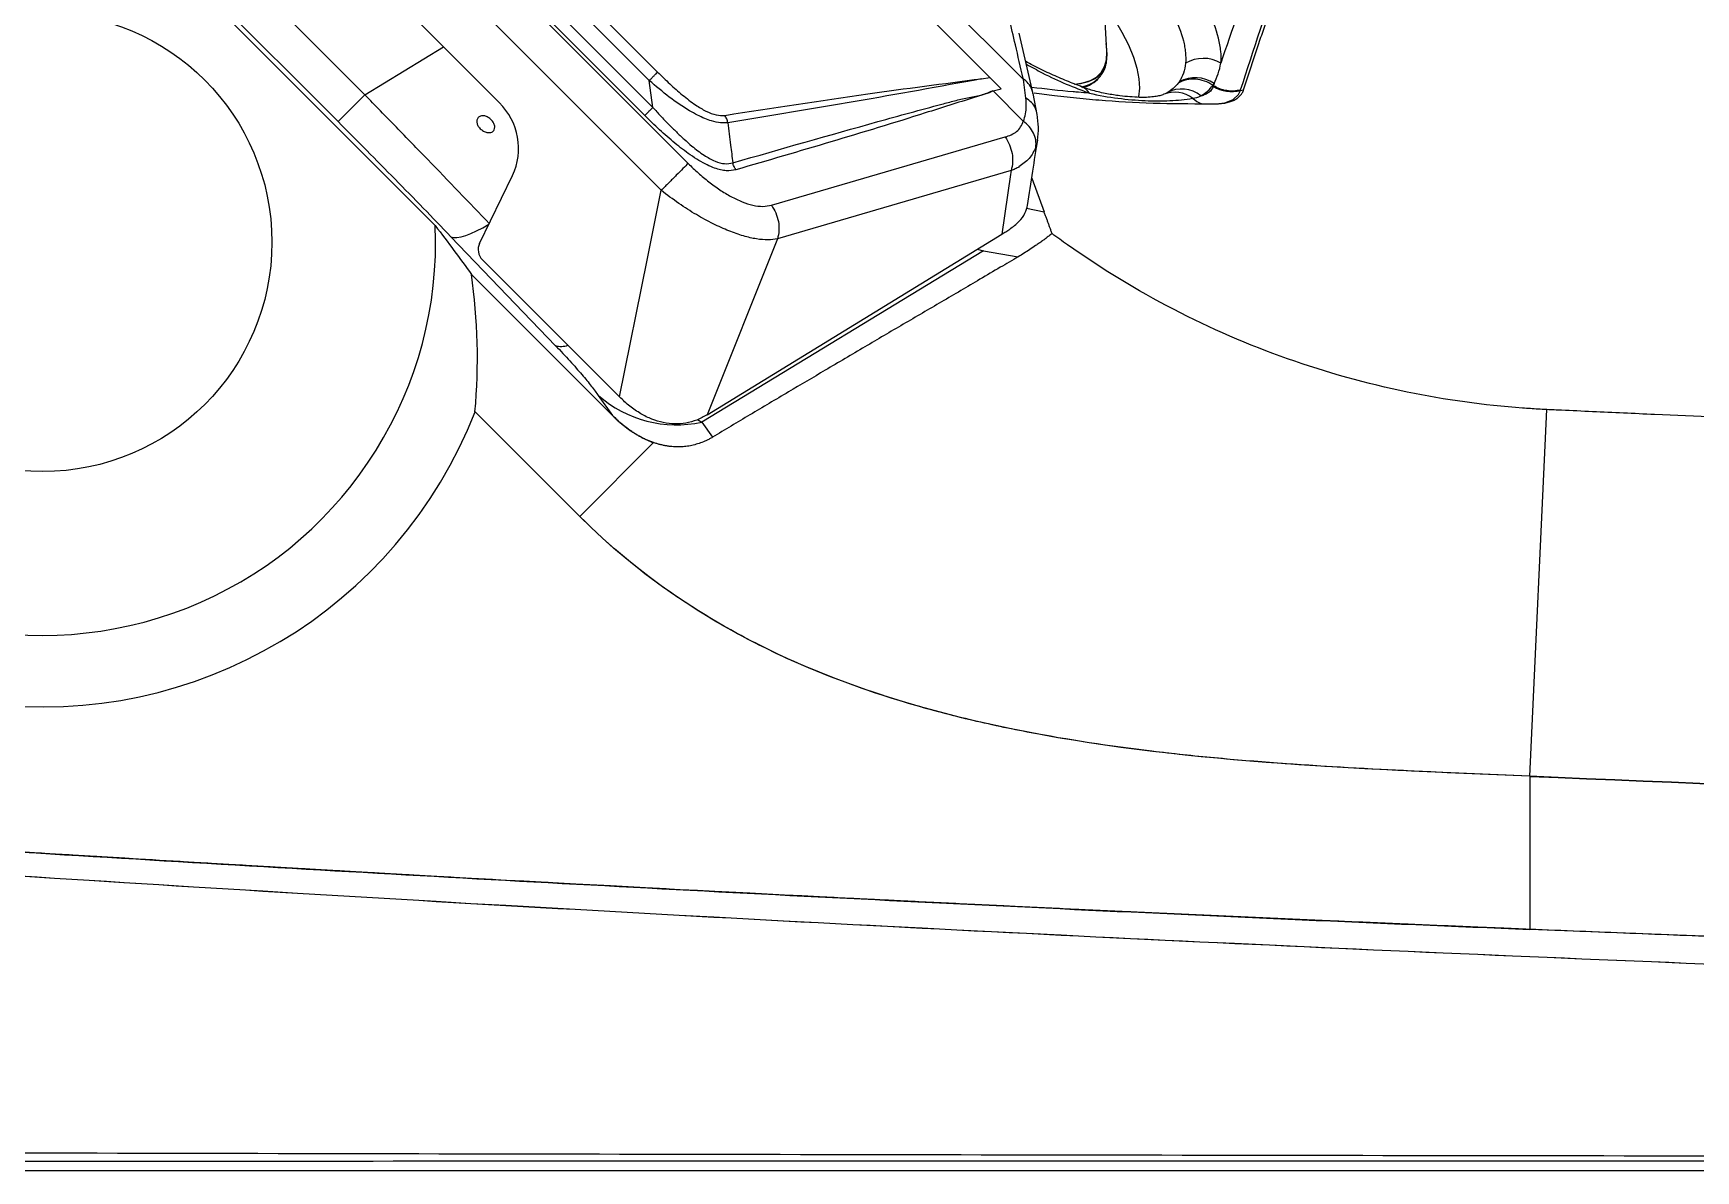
# Model space of a CAD drawing. Extents: x 527 to 611, y 788 to 934.
# Drawn here: x 534.28 to 546.97, y 803.36 to 812.04 of the extents above; entities that cross this region are included whole.
import ezdxf

# ---------------------------------------------------------------- set-up
doc = ezdxf.new("R2010")
doc.units = 0
doc.header["$MEASUREMENT"] = 0
doc.layers.add('1', color=4, linetype='Continuous')
doc.layers.add('GEOMETRY', color=3, linetype='Continuous', lineweight=25)

# ---------------------------------------------------------------- blocks, each defined once
blk = doc.blocks.new('2026_FLAIR')
at = {"layer": 'GEOMETRY'}
for p, q in [((14.771, 8.328), (8.331, 14.771)), ((14.516, 8.342), (8.346, 14.516)), ((7.689, 12.213), (12.213, 7.686)), ((12.007, 7.481), (7.483, 12.008)), ((8.116, 11.944), (11.944, 8.113)), ((8.385, 11.98), (11.98, 8.383)), ((11.882, 8.052), (8.054, 11.882)), ((11.916, 8.319), (8.321, 11.916)), ((8.152, 10.771), (10.771, 8.151)), ((10.282, 7.212), (7.412, 10.082)), ((8.21, 9.744), (9.744, 8.21)), ((8.006, 9.539), (9.54, 8.006)), ((15.409, 8.544), (15.385, 8.963)), ((14.847, 8.217), (14.74, 8.679)), ((9.744, 8.21), (10.346, 8.576)), ((11.944, 8.113), (11.916, 8.319)), ((14.452, 8.332), (14.516, 8.342)), ((14.602, 8.256), (14.516, 8.342)), ((14.542, 8.24), (14.602, 8.256)), ((14.773, 8.326), (14.771, 8.328)), ((14.792, 8.185), (14.773, 8.326)), ((15.351, 8.341), (15.359, 8.35)), ((15.359, 8.35), (15.364, 8.357)), ((16.219, 8.282), (16.224, 8.279)), ((9.54, 8.006), (9.744, 8.21)), ((14.54, 8.239), (14.542, 8.24)), ((14.772, 8.009), (14.542, 8.24)), ((14.877, 8.06), (14.846, 8.22)), ((15.87, 8.226), (15.855, 8.218)), ((16.43, 8.243), (16.454, 8.249)), ((12.849, 7.367), (14.634, 7.888)), ((14.88, 7.862), (14.868, 7.81)), ((14.881, 7.867), (14.88, 7.862)), ((14.679, 7.632), (12.895, 7.111)), ((14.679, 7.632), (14.675, 7.603)), ((10.62, 7.075), (10.872, 7.595)), ((14.675, 7.603), (14.607, 7.147)), ((14.836, 7.574), (14.93, 7.318)), ((11.899, 6.947), (12.007, 7.481)), ((14.796, 7.344), (14.93, 7.318)), ((10.401, 7.127), (11.201, 6.295)), ((10.401, 7.127), (11.201, 6.295)), ((12.357, 5.768), (14.607, 7.147)), ((12.895, 7.111), (12.357, 5.768)), ((14.467, 7.02), (12.317, 5.712)), ((14.42, 7.032), (14.467, 7.02)), ((14.467, 7.02), (14.733, 6.974)), ((10.643, 6.951), (11.689, 5.905)), ((11.689, 5.905), (11.899, 6.947)), ((11.636, 5.762), (10.559, 6.839)), ((11.527, 5.915), (11.636, 5.762)), ((10.586, 5.791), (11.385, 4.993)), ((12.317, 5.712), (12.398, 5.597)), ((18.638, 3.01), (18.77, 5.808)), ((11.385, 4.993), (11.948, 5.556)), ((11.385, 4.993), (11.948, 5.556)), ((18.638, 3.01), (18.638, 1.842)), ((81.522, 0), (2.898, 0))]:
    blk.add_line(p, q, dxfattribs=at)
at = {"layer": 'GEOMETRY', "flags": 128}
for points in [[(15.388, 8.909), (15.397, 8.895), (15.466, 8.789), (15.525, 8.687), (15.574, 8.59), (15.612, 8.498), (15.639, 8.412), (15.654, 8.332), (15.659, 8.26), (15.651, 8.195), (15.65, 8.191)], [(15.162, 8.292), (15.209, 8.296), (15.27, 8.311), (15.32, 8.335), (15.36, 8.368), (15.389, 8.409), (15.407, 8.46), (15.413, 8.518), (15.408, 8.584), (15.405, 8.602)], [(15.164, 8.292), (15.227, 8.3), (15.284, 8.318), (15.331, 8.345), (15.367, 8.381), (15.392, 8.425), (15.406, 8.478), (15.409, 8.539), (15.409, 8.544)], [(16.311, 8.148), (16.373, 8.173), (16.416, 8.213), (16.43, 8.243), (16.43, 8.243), (16.43, 8.243)], [(10.401, 7.127), (10.422, 7.121), (10.448, 7.121), (10.479, 7.126), (10.515, 7.136), (10.555, 7.151), (10.598, 7.171), (10.646, 7.196), (10.691, 7.222)], [(12.285, 5.732), (12.317, 5.712), (12.317, 5.712), (12.317, 5.712)]]:
    blk.add_lwpolyline(points, dxfattribs=at)
at = {"layer": 'GEOMETRY'}
blk.add_circle((7.285, 7.085), 1.75, dxfattribs=at)
for centre, radius, start, end in [((7.285, 7.085), 3.546, 111.3956, 338.6046), ((7.285, 7.085), 3, 87.5617, 2.4385), ((16.146, 8.22), 0.268, 59.9023, 120.4479), ((15.173, 8.159), 0.121, 31.5884, 70.3277), ((15.184, 8.501), 0.231, 277.5505, 319.2949), ((15.18, 8.487), 0.225, 281.0283, 319.5149), ((15.98, 8.024), 0.23, 50.3495, 118.5653), ((16.085, 8.09), 0.251, 54.9426, 118.9648), ((16.364, 8.499), 0.265, 237.6767, 284.4601), ((15.929, 8.007), 0.223, 52.5369, 112.0275), ((16.194, 8.325), 0.192, 227.4508, 252.2858), ((11.243, 6.444), 0.154, 254.0838, 289.6185), ((12.124, 6.599), 0.907, 228.8652, 282.2481), ((42.21, 551.252), 548.749, 267.53808, 268.26138)]:
    blk.add_arc(centre, radius, start, end, dxfattribs=at)
for centre, major_axis, ratio, start_param, end_param in [((10.417, 7.815), (0.457, -0.215), 0.961512, 6.271745, 7.494636), ((10.707, 7.024), (-0.0422, 0.0955), 0.91865, 0.661927, 1.968951), ((6.079, 5.879), (3.311, 3.311), 0.931411, 5.442777, 5.676007)]:
    blk.add_ellipse(centre, major_axis=major_axis, ratio=ratio, start_param=start_param, end_param=end_param, dxfattribs=at)
for points, knots in [([(16.454, 8.249), (16.461, 8.269), (16.474, 8.31), (16.494, 8.371), (16.514, 8.432), (16.534, 8.494), (16.555, 8.556), (16.576, 8.618), (16.597, 8.68), (16.618, 8.742), (16.64, 8.805), (16.662, 8.867), (16.684, 8.93), (16.706, 8.993), (16.729, 9.057), (16.752, 9.12), (16.775, 9.184), (16.798, 9.248), (16.822, 9.312), (16.845, 9.376), (16.869, 9.44), (16.894, 9.505), (16.918, 9.569), (16.943, 9.634), (16.968, 9.699), (16.993, 9.764), (17.018, 9.83), (17.044, 9.895), (17.07, 9.961), (17.096, 10.027), (17.122, 10.093), (17.149, 10.159), (17.175, 10.226), (17.202, 10.292), (17.229, 10.359), (17.257, 10.426), (17.316, 10.571), (17.41, 10.796), (17.542, 11.104), (17.679, 11.416), (17.794, 11.674), (17.885, 11.875), (17.951, 12.018), (18.017, 12.163), (18.085, 12.308), (18.154, 12.455), (18.223, 12.602), (18.294, 12.751), (18.366, 12.901), (18.415, 13.002), (18.439, 13.052)], [0, 0, 0, 0, 0.014606, 0.029194, 0.043764, 0.058316, 0.07285, 0.087365, 0.101863, 0.116341, 0.130802, 0.145244, 0.159667, 0.174072, 0.188458, 0.202825, 0.217174, 0.231504, 0.245814, 0.260106, 0.274379, 0.288633, 0.302868, 0.317083, 0.331279, 0.345456, 0.359613, 0.373751, 0.387869, 0.401968, 0.416047, 0.430107, 0.444146, 0.458166, 0.472166, 0.486146, 0.500106, 0.562854, 0.625431, 0.687833, 0.750053, 0.777681, 0.805347, 0.833051, 0.860791, 0.888567, 0.916377, 0.94422, 0.972094, 1, 1, 1, 1]), ([(16.431, 8.247), (16.624, 8.856), (16.858, 9.507), (17.271, 10.544), (17.419, 10.9), (17.657, 11.45), (17.739, 11.635), (17.908, 12.012), (17.995, 12.203), (18.085, 12.396)], [0, 0, 0, 0, 0.5, 0.5, 0.75, 0.75, 0.875, 0.875, 1, 1, 1, 1]), ([(16.28, 8.452), (16.283, 8.48), (16.283, 8.51), (16.278, 8.558), (16.276, 8.574), (16.27, 8.607), (16.266, 8.624), (16.245, 8.711), (16.217, 8.786), (16.16, 8.904), (16.138, 8.945), (16.102, 9.008), (16.089, 9.029), (16.062, 9.072), (16.048, 9.094), (15.975, 9.203), (15.908, 9.292), (15.794, 9.43), (15.754, 9.476), (15.691, 9.547), (15.67, 9.571), (15.626, 9.618), (15.603, 9.641), (15.49, 9.759), (15.393, 9.853), (15.265, 9.97), (15.239, 9.994), (15.187, 10.041), (15.16, 10.064), (15.079, 10.134), (15.025, 10.18), (14.86, 10.316), (14.747, 10.403), (14.603, 10.509), (14.575, 10.53), (14.517, 10.572), (14.487, 10.593), (14.4, 10.653), (14.343, 10.692), (14.171, 10.806), (14.057, 10.876), (13.916, 10.958), (13.888, 10.973), (13.833, 11.004), (13.805, 11.019), (13.723, 11.063), (13.669, 11.09), (13.512, 11.167), (13.412, 11.21), (13.292, 11.255), (13.268, 11.264), (13.221, 11.28), (13.199, 11.287), (13.132, 11.307), (13.089, 11.319), (13.006, 11.337), (12.967, 11.344), (12.911, 11.352), (12.892, 11.353), (12.856, 11.356), (12.839, 11.357), (12.754, 11.358), (12.696, 11.349), (12.621, 11.323), (12.599, 11.312), (12.569, 11.293), (12.559, 11.286), (12.546, 11.274), (12.539, 11.268), (12.532, 11.261), (12.529, 11.257), (12.527, 11.255), (12.526, 11.254), (12.525, 11.253)], [0, 0, 0, 0, 0.03125, 0.03125, 0.046875, 0.046875, 0.0625, 0.0625, 0.125, 0.125, 0.15625, 0.15625, 0.171875, 0.171875, 0.1875, 0.1875, 0.25, 0.25, 0.28125, 0.28125, 0.296875, 0.296875, 0.3125, 0.3125, 0.375, 0.375, 0.390625, 0.390625, 0.40625, 0.40625, 0.4375, 0.4375, 0.5, 0.5, 0.515625, 0.515625, 0.53125, 0.53125, 0.5625, 0.5625, 0.625, 0.625, 0.640625, 0.640625, 0.65625, 0.65625, 0.6875, 0.6875, 0.75, 0.75, 0.765625, 0.765625, 0.78125, 0.78125, 0.8125, 0.8125, 0.84375, 0.84375, 0.859375, 0.859375, 0.875, 0.875, 0.9375, 0.9375, 0.96875, 0.96875, 0.984375, 0.984375, 0.992187, 0.996094, 0.998047, 0.998047, 1, 1, 1, 1]), ([(12.596, 10.996), (12.624, 11.028), (12.661, 11.051), (12.751, 11.082), (12.804, 11.089), (12.881, 11.088), (12.897, 11.087), (12.929, 11.084), (12.946, 11.083), (12.997, 11.076), (13.033, 11.069), (13.108, 11.051), (13.146, 11.041), (13.207, 11.022), (13.228, 11.015), (13.27, 11), (13.292, 10.992), (13.401, 10.951), (13.492, 10.911), (13.634, 10.841), (13.683, 10.816), (13.757, 10.776), (13.782, 10.762), (13.833, 10.734), (13.858, 10.72), (13.985, 10.646), (14.088, 10.581), (14.244, 10.478), (14.297, 10.443), (14.376, 10.388), (14.402, 10.369), (14.455, 10.331), (14.481, 10.312), (14.611, 10.217), (14.713, 10.137), (14.863, 10.015), (14.913, 9.973), (14.987, 9.91), (15.011, 9.889), (15.059, 9.847), (15.082, 9.825), (15.199, 9.72), (15.287, 9.635), (15.39, 9.528), (15.411, 9.507), (15.451, 9.464), (15.471, 9.443), (15.529, 9.379), (15.565, 9.337), (15.669, 9.212), (15.73, 9.132), (15.797, 9.033), (15.81, 9.013), (15.835, 8.974), (15.847, 8.955), (15.88, 8.898), (15.9, 8.861), (15.952, 8.754), (15.978, 8.686), (15.998, 8.607), (16.001, 8.592), (16.006, 8.562), (16.008, 8.547), (16.012, 8.504), (16.013, 8.477), (16.01, 8.451)], [0, 0, 0, 0, 0.0625, 0.0625, 0.125, 0.125, 0.140625, 0.140625, 0.15625, 0.15625, 0.1875, 0.1875, 0.21875, 0.21875, 0.234375, 0.234375, 0.25, 0.25, 0.3125, 0.3125, 0.34375, 0.34375, 0.359375, 0.359375, 0.375, 0.375, 0.4375, 0.4375, 0.46875, 0.46875, 0.484375, 0.484375, 0.5, 0.5, 0.5625, 0.5625, 0.59375, 0.59375, 0.609375, 0.609375, 0.625, 0.625, 0.6875, 0.6875, 0.703125, 0.703125, 0.71875, 0.71875, 0.75, 0.75, 0.8125, 0.8125, 0.828125, 0.828125, 0.84375, 0.84375, 0.875, 0.875, 0.9375, 0.9375, 0.953125, 0.953125, 0.96875, 0.96875, 1, 1, 1, 1]), ([(14.772, 8.334), (14.751, 8.42), (14.716, 8.573), (14.68, 8.726), (14.664, 8.793)], [0, 0, 0, 0, 0.56, 1, 1, 1, 1]), ([(11.98, 8.383), (12.011, 8.353), (12.072, 8.292), (12.169, 8.207), (12.262, 8.136), (12.349, 8.083), (12.429, 8.051), (12.472, 8.052), (12.493, 8.053)], [0, 0, 0, 0, 0.187072, 0.373689, 0.559995, 0.705553, 0.85283, 1, 1, 1, 1]), ([(15.214, 8.275), (15.21, 8.276), (15.17, 8.289), (15.088, 8.322), (14.97, 8.373), (14.87, 8.421), (14.809, 8.454), (14.79, 8.465)], [0, 0, 0, 0, 0.03469, 0.311261, 0.590143, 0.870447, 1, 1, 1, 1]), ([(14.795, 8.443), (14.836, 8.421), (14.939, 8.364), (15.101, 8.289), (15.218, 8.245), (15.276, 8.223)], [0, 0, 0, 0, 0.244844, 0.622915, 1, 1, 1, 1]), ([(15.364, 8.359), (15.371, 8.368), (15.388, 8.391), (15.401, 8.424), (15.405, 8.448), (15.406, 8.454)], [0, 0, 0, 0, 0.329435, 0.842661, 1, 1, 1, 1]), ([(16.01, 8.451), (16.008, 8.424), (16.003, 8.399), (15.987, 8.352), (15.976, 8.33), (15.963, 8.31)], [0, 0, 0, 0, 0.5, 0.5, 1, 1, 1, 1]), ([(16.229, 8.296), (16.241, 8.32), (16.251, 8.345), (16.268, 8.397), (16.275, 8.424), (16.28, 8.452)], [0, 0, 0, 0, 0.5, 0.5, 1, 1, 1, 1]), ([(12.516, 7.997), (12.498, 7.996), (12.461, 7.994), (12.399, 8.007), (12.339, 8.029), (12.283, 8.055), (12.191, 8.105), (12.065, 8.192), (11.966, 8.276), (11.916, 8.319)], [0, 0, 0, 0, 0.114828, 0.233664, 0.317348, 0.406089, 0.500977, 0.744712, 1, 1, 1, 1]), ([(12.493, 8.053), (12.856, 8.109), (13.504, 8.21), (14.162, 8.295), (14.451, 8.333)], [0, 0, 0, 0, 0.560011, 1, 1, 1, 1]), ([(14.453, 8.331), (14.132, 8.273), (13.491, 8.156), (12.841, 8.05), (12.516, 7.997)], [0, 0, 0, 0, 0.500104, 1, 1, 1, 1]), ([(14.771, 8.328), (14.771, 8.328), (14.77, 8.329), (14.77, 8.33), (14.769, 8.331), (14.769, 8.333), (14.77, 8.334), (14.771, 8.334), (14.772, 8.334)], [0, 0, 0, 0, 0.106751, 0.213208, 0.330979, 0.468841, 0.737254, 1, 1, 1, 1]), ([(14.845, 8.219), (14.843, 8.229), (14.837, 8.257), (14.812, 8.298), (14.785, 8.322), (14.772, 8.334)], [0, 0, 0, 0, 0.238596, 0.619496, 1, 1, 1, 1]), ([(15.276, 8.223), (15.248, 8.225), (15.207, 8.228), (15.058, 8.24), (14.94, 8.254), (14.836, 8.266)], [0, 0, 0, 0, 0.1880369, 0.2766119, 1, 1, 1, 1]), ([(15.845, 8.214), (15.842, 8.212), (15.832, 8.207), (15.807, 8.201), (15.766, 8.194), (15.716, 8.19), (15.656, 8.19), (15.587, 8.194), (15.504, 8.202), (15.409, 8.217), (15.308, 8.239), (15.241, 8.262), (15.211, 8.273)], [0, 0, 0, 0, 0.039058, 0.146512, 0.246698, 0.353883, 0.443649, 0.545801, 0.645935, 0.766344, 0.894916, 1, 1, 1, 1]), ([(15.954, 8.298), (15.943, 8.284), (15.931, 8.271), (15.903, 8.247), (15.887, 8.236), (15.87, 8.226)], [0, 0, 0, 0, 0.5, 0.5, 1, 1, 1, 1]), ([(16.219, 8.282), (16.2, 8.296), (16.178, 8.307), (16.133, 8.322), (16.11, 8.327), (16.063, 8.33), (16.04, 8.328), (15.995, 8.318), (15.973, 8.309), (15.954, 8.298)], [0, 0, 0, 0, 0.25, 0.25, 0.5, 0.5, 0.75, 0.75, 1, 1, 1, 1]), ([(16.127, 8.201), (16.146, 8.212), (16.163, 8.225), (16.194, 8.252), (16.207, 8.267), (16.219, 8.282)], [0, 0, 0, 0, 0.5, 0.5, 1, 1, 1, 1]), ([(16.222, 8.275), (16.216, 8.256), (16.205, 8.241), (16.181, 8.222), (16.172, 8.217), (16.151, 8.207), (16.14, 8.204), (16.127, 8.201)], [0, 0, 0, 0, 0.5, 0.5, 0.75, 0.75, 1, 1, 1, 1]), ([(16.431, 8.247), (16.397, 8.238), (16.36, 8.236), (16.289, 8.247), (16.254, 8.26), (16.224, 8.279)], [0, 0, 0, 0, 0.5, 0.5, 1, 1, 1, 1]), ([(10.697, 7.226), (10.541, 7.388), (10.383, 7.552), (10.145, 7.798), (10.065, 7.88), (9.905, 8.045), (9.824, 8.128), (9.744, 8.21)], [0, 0, 0, 0, 0.5, 0.5, 0.75, 0.75, 1, 1, 1, 1]), ([(12.554, 7.691), (12.923, 7.797), (13.454, 7.949), (14.019, 8.104), (14.247, 8.164), (14.345, 8.19), (14.449, 8.204), (14.509, 8.229), (14.538, 8.241)], [0, 0, 0, 0, 0.559957, 0.806347, 0.854751, 0.903289, 0.952043, 1, 1, 1, 1]), ([(14.54, 8.239), (14.535, 8.237), (14.491, 8.216), (14.315, 8.165), (13.673, 7.957), (13.062, 7.779), (12.578, 7.638)], [0, 0, 0, 0, 0.007721, 0.074655, 0.266185, 1, 1, 1, 1]), ([(14.773, 8.009), (14.779, 8.027), (14.791, 8.064), (14.796, 8.123), (14.793, 8.164), (14.792, 8.185)], [0, 0, 0, 0, 0.329137, 0.650204, 1, 1, 1, 1]), ([(14.877, 8.061), (14.874, 8.077), (14.867, 8.109), (14.837, 8.152), (14.807, 8.174), (14.792, 8.185)], [0, 0, 0, 0, 0.31467, 0.663071, 1, 1, 1, 1]), ([(14.854, 8.225), (14.906, 8.218), (15.02, 8.202), (15.202, 8.183), (15.468, 8.16), (15.81, 8.142), (16.098, 8.142), (16.24, 8.142)], [0, 0, 0, 0, 0.119656, 0.266004, 0.409866, 0.708438, 1, 1, 1, 1]), ([(15.276, 8.223), (15.35, 8.205), (15.423, 8.193), (15.565, 8.175), (15.635, 8.169), (15.734, 8.164), (15.767, 8.164), (15.83, 8.163), (15.861, 8.164), (15.951, 8.168), (16.009, 8.174), (16.064, 8.183)], [0, 0, 0, 0, 0.25, 0.25, 0.5, 0.5, 0.625, 0.625, 0.75, 0.75, 1, 1, 1, 1]), ([(15.866, 8.223), (15.865, 8.222), (15.859, 8.219), (15.851, 8.216), (15.845, 8.214)], [0, 0, 0, 0, 0.228466, 1, 1, 1, 1]), ([(16.24, 8.142), (16.243, 8.142), (16.251, 8.142), (16.261, 8.142), (16.271, 8.143), (16.281, 8.144), (16.291, 8.145), (16.301, 8.146), (16.31, 8.147), (16.328, 8.151), (16.354, 8.157), (16.383, 8.169), (16.408, 8.185), (16.425, 8.2), (16.437, 8.214), (16.444, 8.225), (16.45, 8.236), (16.453, 8.245), (16.454, 8.249)], [0, 0, 0, 0, 0.03128, 0.062507, 0.093691, 0.124843, 0.155973, 0.187091, 0.218208, 0.249335, 0.374154, 0.498693, 0.624101, 0.749325, 0.812069, 0.8747, 0.937312, 1, 1, 1, 1]), ([(16.43, 8.243), (16.43, 8.243), (16.43, 8.243), (16.43, 8.243), (16.431, 8.244), (16.431, 8.245), (16.432, 8.247)], [-0.00000006, -0.00000006, -0.00000006, -0.00000006, 0, 0, 0, 0.0003041348, 0.0003041348, 0.0003041348, 0.0003041348]), ([(9.54, 8.006), (9.613, 7.932), (9.686, 7.859), (9.831, 7.712), (9.903, 7.639), (10.047, 7.492), (10.119, 7.419), (10.261, 7.273), (10.331, 7.2), (10.401, 7.127)], [0, 0, 0, 0, 0.25, 0.25, 0.5, 0.5, 0.75, 0.75, 1, 1, 1, 1]), ([(9.54, 8.006), (9.613, 7.932), (9.686, 7.859), (9.831, 7.712), (9.903, 7.639), (10.047, 7.492), (10.119, 7.419), (10.261, 7.273), (10.331, 7.2), (10.401, 7.127)], [0, 0, 0, 0, 0.25, 0.25, 0.5, 0.5, 0.75, 0.75, 1, 1, 1, 1]), ([(10.67, 7.924), (10.665, 7.926), (10.661, 7.928), (10.652, 7.932), (10.648, 7.934), (10.639, 7.94), (10.635, 7.943), (10.628, 7.949), (10.624, 7.953), (10.614, 7.964), (10.609, 7.972), (10.602, 7.989), (10.6, 7.998), (10.599, 8.01), (10.6, 8.014), (10.601, 8.021), (10.602, 8.024), (10.605, 8.031), (10.607, 8.034), (10.612, 8.039), (10.615, 8.041), (10.621, 8.045), (10.625, 8.046), (10.632, 8.049), (10.636, 8.049), (10.644, 8.05), (10.648, 8.05), (10.657, 8.049), (10.662, 8.048), (10.67, 8.045), (10.675, 8.043), (10.684, 8.039), (10.688, 8.037), (10.701, 8.028), (10.708, 8.022), (10.718, 8.01), (10.721, 8.006), (10.726, 7.998), (10.729, 7.994), (10.732, 7.986), (10.734, 7.982), (10.736, 7.973), (10.736, 7.969), (10.737, 7.957), (10.735, 7.95), (10.731, 7.94), (10.729, 7.937), (10.724, 7.932), (10.721, 7.93), (10.715, 7.926), (10.711, 7.925), (10.704, 7.922), (10.7, 7.922), (10.688, 7.921), (10.679, 7.922), (10.67, 7.924)], [0, 0, 0, 0, 0.03125, 0.03125, 0.0625, 0.0625, 0.09375, 0.09375, 0.125, 0.125, 0.1875, 0.1875, 0.25, 0.25, 0.28125, 0.28125, 0.3125, 0.3125, 0.34375, 0.34375, 0.375, 0.375, 0.40625, 0.40625, 0.4375, 0.4375, 0.46875, 0.46875, 0.5, 0.5, 0.53125, 0.53125, 0.5625, 0.5625, 0.625, 0.625, 0.65625, 0.65625, 0.6875, 0.6875, 0.71875, 0.71875, 0.75, 0.75, 0.8125, 0.8125, 0.84375, 0.84375, 0.875, 0.875, 0.90625, 0.90625, 0.9375, 0.9375, 1, 1, 1, 1]), ([(12.578, 7.638), (12.554, 7.633), (12.518, 7.627), (12.461, 7.637), (12.412, 7.651), (12.356, 7.675), (12.294, 7.709), (12.211, 7.763), (12.109, 7.84), (11.994, 7.942), (11.919, 8.015), (11.882, 8.052)], [0, 0, 0, 0, 0.125242, 0.186962, 0.250585, 0.328395, 0.41141, 0.501036, 0.662351, 0.831997, 1, 1, 1, 1]), ([(11.944, 8.113), (11.963, 8.092), (12.002, 8.049), (12.062, 7.986), (12.122, 7.927), (12.182, 7.871), (12.252, 7.809), (12.33, 7.749), (12.416, 7.702), (12.494, 7.679), (12.534, 7.687), (12.554, 7.691)], [0, 0, 0, 0, 0.103598, 0.206282, 0.307061, 0.405061, 0.499574, 0.643355, 0.769755, 0.885319, 1, 1, 1, 1]), ([(12.516, 7.997), (12.514, 8.007), (12.509, 8.027), (12.498, 8.044), (12.493, 8.053)], [0, 0, 0, 0, 0.5000001, 1, 1, 1, 1]), ([(12.516, 7.997), (12.523, 7.94), (12.536, 7.838), (12.548, 7.736), (12.554, 7.691)], [0, 0, 0, 0, 0.559389, 1, 1, 1, 1]), ([(14.634, 7.888), (14.649, 7.893), (14.681, 7.904), (14.722, 7.929), (14.754, 7.963), (14.766, 7.994), (14.772, 8.009)], [0, 0, 0, 0, 0.249787, 0.499296, 0.749124, 1, 1, 1, 1]), ([(14.772, 8.009), (14.773, 8.009), (14.773, 8.009), (14.773, 8.009), (14.773, 8.009)], [0, 0, 0, 0, 0.560067, 1, 1, 1, 1]), ([(14.868, 7.81), (14.869, 7.828), (14.871, 7.864), (14.852, 7.918), (14.82, 7.968), (14.788, 7.995), (14.773, 8.009)], [0, 0, 0, 0, 0.245715, 0.499928, 0.754179, 1, 1, 1, 1]), ([(14.88, 7.861), (14.884, 7.894), (14.891, 7.959), (14.882, 8.028), (14.878, 8.062)], [0, 0, 0, 0, 0.518152, 1, 1, 1, 1]), ([(14.868, 7.81), (14.853, 7.78), (14.824, 7.72), (14.766, 7.68), (14.738, 7.66)], [0, 0, 0, 0, 0.504499, 1, 1, 1, 1]), ([(14.804, 7.365), (14.818, 7.452), (14.843, 7.62), (14.869, 7.787), (14.882, 7.867)], [0, 0, 0, 0, 0.523794, 1, 1, 1, 1]), ([(12.213, 7.686), (12.239, 7.661), (12.289, 7.612), (12.371, 7.545), (12.454, 7.484), (12.54, 7.432), (12.625, 7.392), (12.708, 7.365), (12.785, 7.355), (12.828, 7.363), (12.849, 7.367)], [0, 0, 0, 0, 0.126547, 0.249919, 0.377175, 0.499718, 0.627528, 0.749863, 0.875036, 1, 1, 1, 1]), ([(12.578, 7.638), (12.573, 7.646), (12.562, 7.662), (12.556, 7.681), (12.554, 7.691)], [0, 0, 0, 0, 0.5, 1, 1, 1, 1]), ([(14.739, 7.658), (14.729, 7.654), (14.71, 7.644), (14.689, 7.636), (14.679, 7.632)], [0, 0, 0, 0, 0.498796, 1, 1, 1, 1]), ([(12.895, 7.111), (12.871, 7.107), (12.823, 7.1), (12.735, 7.108), (12.634, 7.131), (12.523, 7.17), (12.402, 7.225), (12.273, 7.295), (12.139, 7.38), (12.052, 7.447), (12.007, 7.481)], [0, 0, 0, 0, 0.1060913, 0.216747, 0.3320356, 0.4525106, 0.5788195, 0.7118984, 0.8524035, 1, 1, 1, 1]), ([(14.668, 7.185), (14.693, 7.204), (14.743, 7.241), (14.789, 7.304), (14.799, 7.347), (14.804, 7.368)], [0, 0, 0, 0, 0.338963, 0.680295, 1, 1, 1, 1]), ([(14.991, 7.151), (14.989, 7.159), (14.983, 7.174), (14.975, 7.198), (14.966, 7.221), (14.958, 7.245), (14.948, 7.269), (14.939, 7.294), (14.933, 7.31), (14.93, 7.318)], [0, 0, 0, 0, 0.14286, 0.285719, 0.428573, 0.57142, 0.714273, 0.857136, 1, 1, 1, 1]), ([(10.282, 7.212), (10.331, 7.147), (10.379, 7.084), (10.471, 6.96), (10.515, 6.899), (10.559, 6.839)], [0, 0, 0, 0, 0.5, 0.5, 1, 1, 1, 1]), ([(14.607, 7.147), (14.617, 7.153), (14.638, 7.165), (14.658, 7.178), (14.668, 7.185)], [0, 0, 0, 0, 0.4993385, 1, 1, 1, 1]), ([(14.992, 7.151), (14.983, 7.145), (14.967, 7.132), (14.943, 7.114), (14.917, 7.095), (14.892, 7.077), (14.86, 7.055), (14.822, 7.03), (14.778, 7.001), (14.748, 6.983), (14.733, 6.974)], [0, 0, 0, 0, 0.0987833, 0.1983638, 0.2985528, 0.3991528, 0.499975, 0.6671928, 0.8341627, 1, 1, 1, 1]), ([(18.77, 5.808), (18.767, 5.808), (18.725, 5.81), (18.663, 5.814), (18.308, 5.838), (17.68, 5.926), (16.782, 6.175), (15.91, 6.554), (15.326, 6.908), (15.03, 7.122), (14.991, 7.151)], [0.1833267, 0.1833267, 0.1833267, 0.1833267, 0.1835938, 0.1875, 0.1894531, 0.21875, 0.25, 0.28125, 0.3125, 0.3172817, 0.3172817, 0.3172817, 0.3172817]), ([(14.733, 6.974), (14.687, 6.947), (14.59, 6.89), (14.395, 6.775), (14.148, 6.63), (13.855, 6.459), (13.559, 6.285), (13.266, 6.112), (12.974, 5.94), (12.687, 5.769), (12.494, 5.654), (12.398, 5.597)], [0, 0, 0, 0, 0.058583, 0.125001, 0.250001, 0.375002, 0.500002, 0.629388, 0.750002, 0.876402, 1, 1, 1, 1]), ([(11.201, 6.295), (11.24, 6.255), (11.276, 6.216), (11.327, 6.161), (11.343, 6.142), (11.373, 6.108), (11.388, 6.091), (11.415, 6.059), (11.428, 6.044), (11.452, 6.015), (11.463, 6.001), (11.494, 5.961), (11.512, 5.937), (11.527, 5.915)], [0, 0, 0, 0, 0.25, 0.25, 0.375, 0.375, 0.5, 0.5, 0.625, 0.625, 0.75, 0.75, 1, 1, 1, 1]), ([(11.201, 6.295), (11.24, 6.255), (11.276, 6.216), (11.327, 6.161), (11.343, 6.142), (11.373, 6.108), (11.388, 6.091), (11.415, 6.059), (11.428, 6.044), (11.452, 6.015), (11.463, 6.001), (11.494, 5.961), (11.512, 5.937), (11.527, 5.915)], [0, 0, 0, 0, 0.25, 0.25, 0.375, 0.375, 0.5, 0.5, 0.625, 0.625, 0.75, 0.75, 1, 1, 1, 1]), ([(12.357, 5.768), (12.332, 5.753), (12.282, 5.726), (12.198, 5.703), (12.112, 5.696), (12.024, 5.706), (11.936, 5.732), (11.85, 5.775), (11.766, 5.832), (11.715, 5.88), (11.689, 5.905)], [0, 0, 0, 0, 0.141313, 0.273868, 0.398783, 0.51844, 0.635542, 0.752967, 0.873573, 1, 1, 1, 1]), ([(11.948, 5.556), (11.944, 5.558), (11.935, 5.561), (11.921, 5.566), (11.908, 5.571), (11.895, 5.577), (11.881, 5.584), (11.868, 5.59), (11.855, 5.597), (11.842, 5.604), (11.828, 5.612), (11.815, 5.619), (11.802, 5.628), (11.784, 5.639), (11.763, 5.654), (11.737, 5.673), (11.711, 5.693), (11.686, 5.715), (11.661, 5.738), (11.645, 5.754), (11.636, 5.762)], [0, 0, 0, 0, 0.039895, 0.079818, 0.11979, 0.15983, 0.199957, 0.240191, 0.280551, 0.321055, 0.361723, 0.402572, 0.443621, 0.484889, 0.56728, 0.650891, 0.735851, 0.822279, 0.910293, 1, 1, 1, 1]), ([(11.636, 5.762), (11.64, 5.758), (11.649, 5.75), (11.661, 5.738), (11.673, 5.726), (11.686, 5.715), (11.699, 5.704), (11.711, 5.693), (11.724, 5.683), (11.737, 5.673), (11.75, 5.663), (11.763, 5.654), (11.776, 5.645), (11.792, 5.634), (11.811, 5.622), (11.834, 5.608), (11.857, 5.596), (11.879, 5.584), (11.902, 5.574), (11.925, 5.564), (11.94, 5.559), (11.948, 5.556)], [0, 0, 0, 0, 0.044817, 0.089215, 0.133216, 0.176841, 0.220114, 0.263057, 0.305694, 0.348048, 0.390145, 0.43201, 0.473668, 0.515144, 0.585708, 0.655602, 0.724967, 0.793944, 0.862677, 0.931314, 1, 1, 1, 1]), ([(24.333, 5.579), (23.069, 5.624), (21.488, 5.686), (19.75, 5.763), (19.196, 5.788), (18.923, 5.801), (18.807, 5.806), (18.77, 5.808)], [0, 0, 0, 0, 0.125, 0.15625, 0.171875, 0.1796875, 0.1833267, 0.1833267, 0.1833267, 0.1833267]), ([(12.398, 5.597), (12.395, 5.595), (12.387, 5.59), (12.376, 5.584), (12.364, 5.578), (12.353, 5.572), (12.341, 5.567), (12.319, 5.558), (12.286, 5.546), (12.242, 5.534), (12.197, 5.526), (12.158, 5.523), (12.126, 5.523), (12.101, 5.524), (12.075, 5.526), (12.05, 5.53), (12.025, 5.535), (11.999, 5.541), (11.974, 5.548), (11.957, 5.553), (11.948, 5.556)], [0, 0, 0, 0, 0.031268, 0.062205, 0.092817, 0.123108, 0.153086, 0.182755, 0.289357, 0.392714, 0.493177, 0.591127, 0.643072, 0.694638, 0.745894, 0.796909, 0.847756, 0.898505, 0.949229, 1, 1, 1, 1]), ([(18.638, 3.01), (17.996, 3.038), (17.353, 3.063), (16.552, 3.122), (16.392, 3.135), (16.072, 3.165), (15.912, 3.182), (15.434, 3.239), (15.117, 3.287), (14.722, 3.363), (14.643, 3.379), (14.486, 3.413), (14.408, 3.431), (14.173, 3.487), (14.019, 3.529), (13.559, 3.667), (13.259, 3.777), (12.822, 3.976), (12.679, 4.048), (12.467, 4.166), (12.398, 4.207), (12.261, 4.291), (12.193, 4.335), (11.861, 4.56), (11.614, 4.764), (11.385, 4.993)], [0, 0, 0, 0, 0.25, 0.25, 0.3125, 0.3125, 0.375, 0.375, 0.5, 0.5, 0.53125, 0.53125, 0.5625, 0.5625, 0.625, 0.625, 0.75, 0.75, 0.8125, 0.8125, 0.84375, 0.84375, 0.875, 0.875, 1, 1, 1, 1]), ([(4.739, 2.585), (7.054, 2.431), (9.37, 2.293), (14.003, 2.046), (16.321, 1.936), (18.638, 1.842)], [0, 0, 0, 0, 0.5, 0.5, 1, 1, 1, 1]), ([(18.638, 1.842), (18.487, 1.848), (18.185, 1.86), (17.732, 1.88), (17.279, 1.899), (16.827, 1.919), (16.375, 1.939), (15.923, 1.959), (15.471, 1.98), (15.019, 2.001), (14.568, 2.023), (14.116, 2.045), (13.665, 2.067), (13.082, 2.096), (12.365, 2.133), (11.515, 2.178), (10.666, 2.224), (9.818, 2.272), (8.97, 2.321), (8.123, 2.371), (7.276, 2.422), (6.43, 2.475), (5.584, 2.529), (5.021, 2.566), (4.739, 2.585)], [0, 0, 0, 0, 0.032586, 0.065157, 0.097714, 0.130256, 0.162783, 0.195295, 0.227793, 0.260276, 0.292744, 0.325198, 0.357637, 0.390062, 0.451215, 0.512333, 0.573415, 0.634461, 0.695472, 0.756447, 0.817388, 0.878293, 0.939164, 1, 1, 1, 1]), ([(38.671, 1.376), (35.834, 1.393), (33.004, 1.43), (30.182, 1.488), (27.341, 1.547), (24.512, 1.626), (21.696, 1.725), (18.856, 1.826), (16.029, 1.947), (13.215, 2.09), (10.38, 2.233), (7.555, 2.398), (4.739, 2.585)], [0, 0, 0, 0, 0.25, 0.25, 0.25, 0.5, 0.5, 0.5, 0.75, 0.75, 0.75, 1, 1, 1, 1]), ([(4.728, 2.409), (7.552, 2.215), (10.378, 2.043), (16.032, 1.744), (18.86, 1.618), (24.518, 1.409), (27.347, 1.326), (33.008, 1.205), (35.839, 1.166), (38.669, 1.148)], [0, 0, 0, 0, 0.25, 0.25, 0.5, 0.5, 0.75, 0.75, 1, 1, 1, 1]), ([(4.728, 2.409), (10.376, 2.021), (16.031, 1.722), (27.346, 1.304), (33.008, 1.184), (38.669, 1.148)], [0, 0, 0, 0, 0.4314408, 0.4314408, 0.8628816, 0.8628816, 0.8628816, 0.8628816]), ([(38.671, 1.376), (38.504, 1.377), (38.17, 1.379), (37.67, 1.383), (37.169, 1.387), (36.669, 1.391), (36.169, 1.396), (35.67, 1.402), (35.17, 1.407), (34.671, 1.413), (34.171, 1.42), (33.672, 1.427), (33.173, 1.435), (32.674, 1.443), (32.175, 1.451), (31.677, 1.46), (31.178, 1.469), (30.68, 1.478), (29.639, 1.499), (28.055, 1.535), (25.931, 1.59), (23.812, 1.653), (22.146, 1.709), (20.931, 1.753), (20.166, 1.781), (19.402, 1.811), (18.893, 1.832), (18.638, 1.842)], [0, 0, 0, 0, 0.024978, 0.049949, 0.074913, 0.09987, 0.124819, 0.149761, 0.174695, 0.199623, 0.224543, 0.249456, 0.274362, 0.299261, 0.324152, 0.349037, 0.373914, 0.398785, 0.423648, 0.529898, 0.635921, 0.74172, 0.847295, 0.885515, 0.923706, 0.961868, 1, 1, 1, 1]), ([(81.473, 0.143), (81.469, 0.143), (81.466, 0.143), (81.46, 0.143), (81.45, 0.143), (81.428, 0.143), (81.383, 0.143), (81.294, 0.143), (81.115, 0.142), (80.757, 0.142), (80.041, 0.14), (78.61, 0.137), (77.383, 0.134), (74.929, 0.129), (73.293, 0.126), (68.385, 0.117), (65.113, 0.112), (58.569, 0.105), (55.298, 0.102), (48.754, 0.099), (42.21, 0.097), (35.666, 0.099), (29.122, 0.102), (25.851, 0.105), (19.307, 0.112), (16.035, 0.117), (9.491, 0.129), (6.219, 0.136), (2.947, 0.143)], [0, 0, 0, 0, 0.000122, 0.000122, 0.000244, 0.000488, 0.000977, 0.001953, 0.003906, 0.007812, 0.015625, 0.03125, 0.0625, 0.0625, 0.125, 0.125, 0.25, 0.25, 0.375, 0.375, 0.5, 0.625, 0.625, 0.75, 0.75, 0.875, 0.875, 1, 1, 1, 1]), ([(81.473, 0.143), (81.469, 0.143), (81.466, 0.143), (81.46, 0.143), (81.45, 0.143), (81.428, 0.143), (81.383, 0.143), (81.294, 0.143), (81.115, 0.142), (80.757, 0.142), (80.041, 0.14), (78.61, 0.137), (77.383, 0.134), (74.929, 0.129), (73.293, 0.126), (68.385, 0.117), (65.113, 0.112), (58.569, 0.105), (55.298, 0.102), (48.754, 0.099), (42.21, 0.097), (35.666, 0.099), (29.122, 0.102), (25.851, 0.105), (19.307, 0.112), (16.035, 0.117), (9.491, 0.129), (6.219, 0.136), (2.947, 0.143)], [0, 0, 0, 0, 0.000122, 0.000122, 0.000244, 0.000488, 0.000977, 0.001953, 0.003906, 0.007812, 0.015625, 0.03125, 0.0625, 0.0625, 0.125, 0.125, 0.25, 0.25, 0.375, 0.375, 0.5, 0.625, 0.625, 0.75, 0.75, 0.875, 0.875, 1, 1, 1, 1]), ([(2.898, 0.074), (2.924, 0.074), (2.949, 0.074), (3, 0.074), (3.077, 0.074), (3.256, 0.074), (3.615, 0.074), (4.331, 0.074), (5.765, 0.074), (6.993, 0.074), (9.45, 0.074), (11.088, 0.075), (16.002, 0.075), (19.278, 0.075), (29.106, 0.076), (35.658, 0.076), (48.762, 0.076), (55.314, 0.076), (65.142, 0.075), (68.418, 0.075), (73.332, 0.075), (74.97, 0.074), (77.427, 0.074), (78.655, 0.074), (80.089, 0.074), (80.805, 0.074), (81.164, 0.074), (81.343, 0.074), (81.42, 0.074), (81.471, 0.074), (81.496, 0.074), (81.522, 0.074)], [0, 0, 0, 0, 0.000977, 0.000977, 0.001953, 0.003906, 0.007812, 0.015625, 0.03125, 0.0625, 0.0625, 0.125, 0.125, 0.25, 0.25, 0.5, 0.5, 0.75, 0.75, 0.875, 0.875, 0.9375, 0.9375, 0.96875, 0.984375, 0.992188, 0.996094, 0.998047, 0.999023, 0.999023, 1, 1, 1, 1]), ([(2.898, 0.074), (2.924, 0.074), (2.949, 0.074), (3, 0.074), (3.077, 0.074), (3.256, 0.074), (3.615, 0.074), (4.331, 0.074), (5.765, 0.074), (6.993, 0.074), (9.45, 0.074), (11.088, 0.075), (16.002, 0.075), (19.278, 0.075), (29.106, 0.076), (35.658, 0.076), (48.762, 0.076), (55.314, 0.076), (65.142, 0.075), (68.418, 0.075), (73.332, 0.075), (74.97, 0.074), (77.427, 0.074), (78.655, 0.074), (80.089, 0.074), (80.805, 0.074), (81.164, 0.074), (81.343, 0.074), (81.42, 0.074), (81.471, 0.074), (81.496, 0.074), (81.522, 0.074)], [0, 0, 0, 0, 0.000977, 0.000977, 0.001953, 0.003906, 0.007812, 0.015625, 0.03125, 0.0625, 0.0625, 0.125, 0.125, 0.25, 0.25, 0.5, 0.5, 0.75, 0.75, 0.875, 0.875, 0.9375, 0.9375, 0.96875, 0.984375, 0.992188, 0.996094, 0.998047, 0.999023, 0.999023, 1, 1, 1, 1])]:
    blk.add_open_spline(points, degree=3, knots=knots, dxfattribs=at)
for points in [[(16.856, 10.018), (16.637, 9.47), (16.446, 8.948), (16.28, 8.452)], [(11.916, 8.319), (11.922, 8.325), (11.935, 8.338), (11.953, 8.356), (11.969, 8.372), (11.976, 8.379), (11.98, 8.383)], [(15.963, 8.31), (15.96, 8.306), (15.957, 8.302), (15.954, 8.298)], [(16.219, 8.282), (16.223, 8.287), (16.226, 8.291), (16.229, 8.296)], [(16.224, 8.279), (16.223, 8.278), (16.223, 8.277), (16.222, 8.275)], [(16.229, 8.296), (16.227, 8.291), (16.225, 8.285), (16.224, 8.279)], [(16.064, 8.183), (16.087, 8.187), (16.108, 8.193), (16.127, 8.201)], [(11.882, 8.052), (11.886, 8.055), (11.893, 8.063), (11.908, 8.078), (11.925, 8.095), (11.937, 8.107), (11.944, 8.113)], [(14.634, 7.888), (14.645, 7.869), (14.669, 7.83), (14.688, 7.763), (14.693, 7.695), (14.684, 7.653), (14.679, 7.632)], [(12.213, 7.686), (12.201, 7.674), (12.176, 7.65), (12.123, 7.597), (12.065, 7.538), (12.027, 7.5), (12.007, 7.481)], [(12.849, 7.367), (12.861, 7.348), (12.885, 7.31), (12.904, 7.243), (12.909, 7.174), (12.9, 7.132), (12.895, 7.111)], [(18.638, 3.01), (15.958, 3.125), (13.18, 3.198), (11.385, 4.993)], [(18.638, 3.01), (15.958, 3.125), (13.18, 3.198), (11.385, 4.993)], [(25.561, 2.756), (23.253, 2.826), (20.945, 2.911), (18.638, 3.01)]]:
    blk.add_open_spline(points, degree=3, dxfattribs=at)

msp = doc.modelspace()

# ---------------------------------------------------------------- block references
at = {"layer": '1'}
msp.add_blockref('2026_FLAIR', (527.067, 803.363), dxfattribs=at)

doc.saveas('drawing.dxf')
